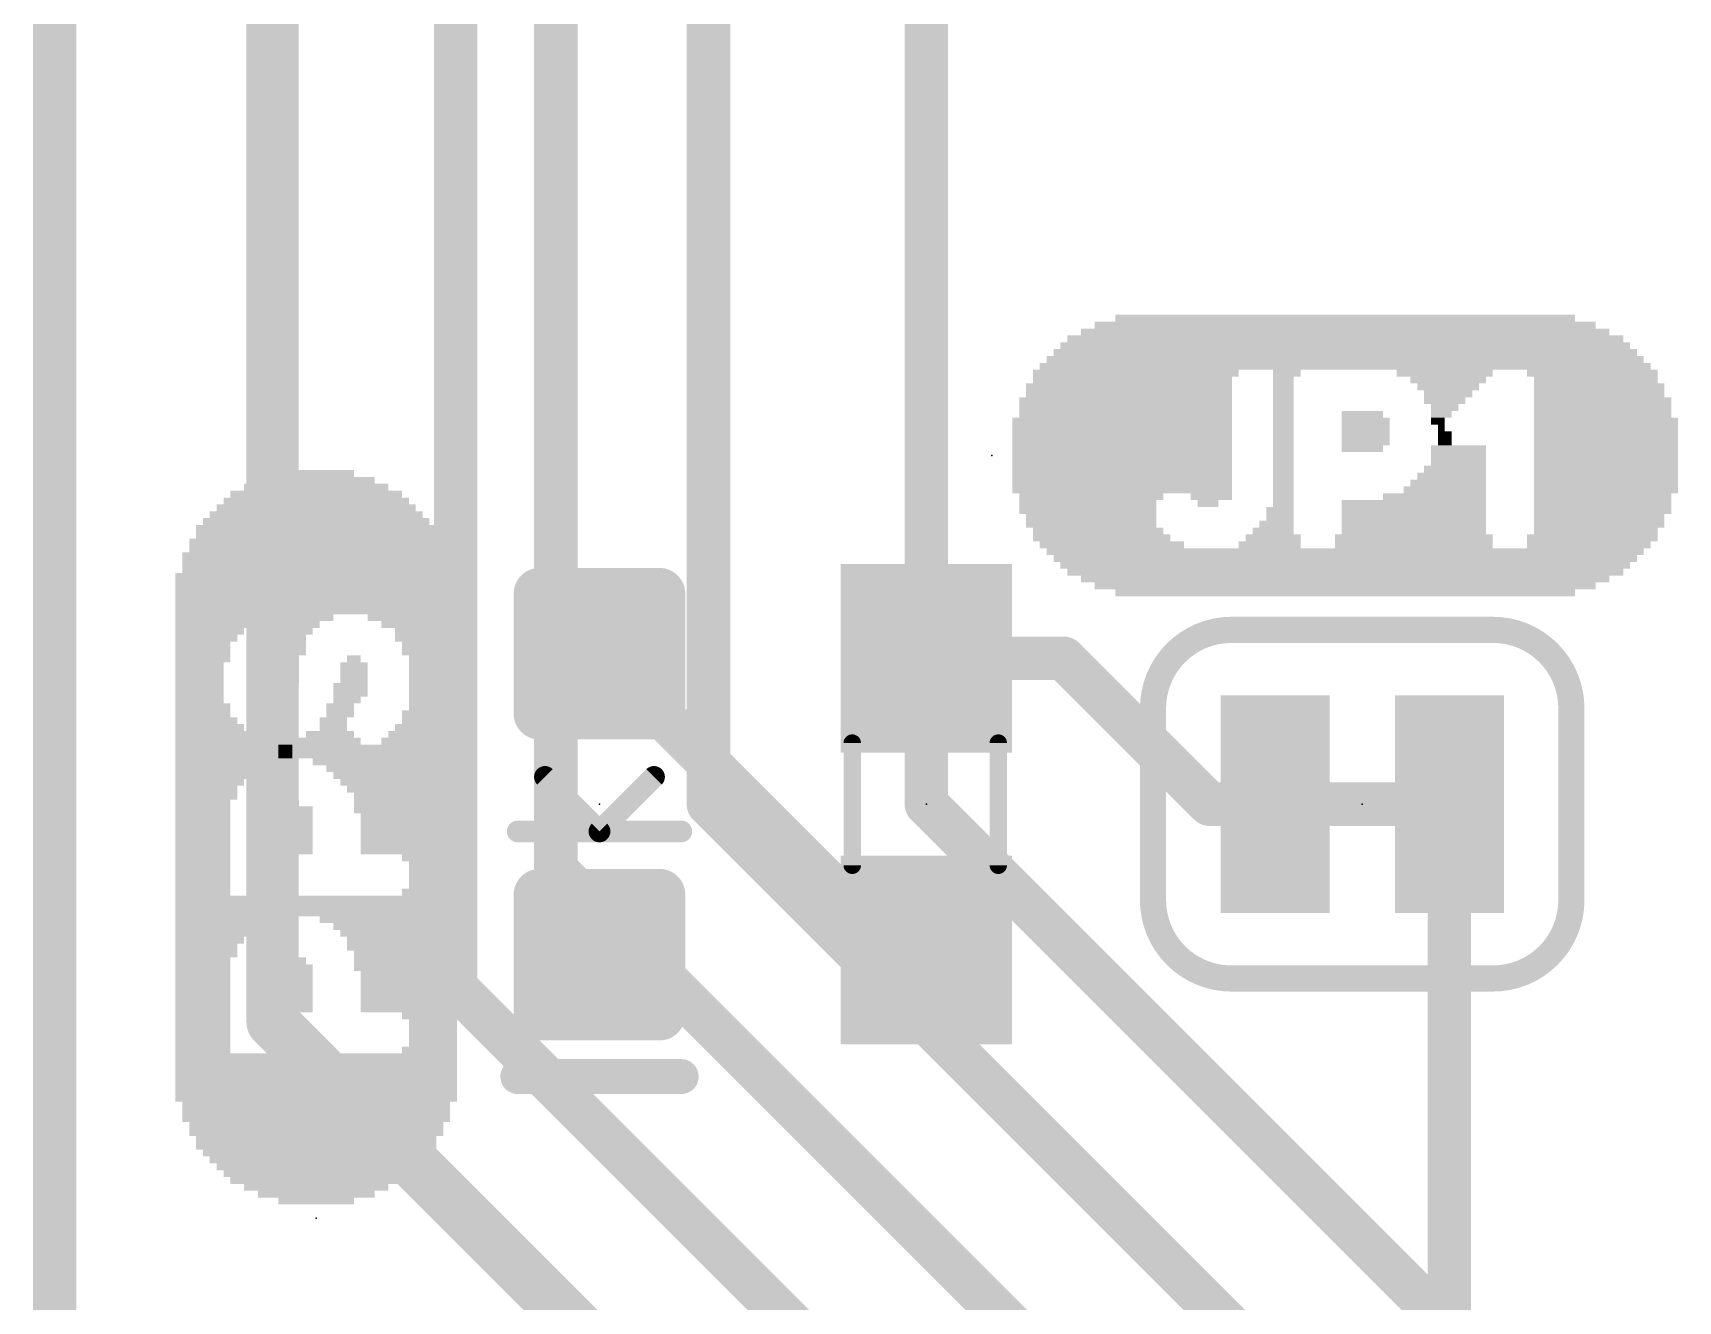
# Model space of a CAD drawing. Extents: x -38 to 69, y -21 to 41.
# Drawn here: x -0.13 to 9.46, y 7.26 to 14.66 of the extents above; entities that cross this region are included whole.
import ezdxf

# ---------------------------------------------------------------- set-up
doc = ezdxf.new("R2010")
doc.units = 0
for name, color, linetype in [('1', 12, 'CONTINUOUS'), ('16', 53, 'CONTINUOUS'), ('20', 53, 'CONTINUOUS'), ('21', 41, 'CONTINUOUS'), ('23', 53, 'CONTINUOUS'), ('51', 53, 'CONTINUOUS')]:
    doc.layers.add(name, color=color, linetype=linetype)

# ---------------------------------------------------------------- blocks, each defined once
blk = doc.blocks.new('RECT160000X160000R30')
at = {"const_width": 0.15}
blk.add_lwpolyline([(0.425, -0.35), (0.425, 0.35, 0.4142), (0.35, 0.425), (-0.35, 0.425, 0.4142), (-0.425, 0.35), (-0.425, -0.35, 0.4142), (-0.35, -0.425), (0.35, -0.425, 0.4142)], format="xyb", close=True, dxfattribs=at)
blk.add_solid([(-0.3754, -0.3754), (0.3754, -0.3754), (-0.3754, 0.3754), (0.3754, 0.3754)])
blk = doc.blocks.new('RECT')
blk.add_solid([(-0.5, -0.5), (0.5, -0.5), (-0.5, 0.5), (0.5, 0.5)])

msp = doc.modelspace()

# ---------------------------------------------------------------- linework, layer by layer
at = {"layer": '1', "const_width": 0.254}
for points in [[(0, 0), (0, 40.64)], [(4.902, 9.31), (3.175, 11.037)], [(5.08, 11.01), (5.881, 11.01)], [(5.881, 11.01), (6.731, 10.16)], [(6.731, 10.16), (7.112, 10.16)], [(8.128, 10.16), (8.128, 4.572)], [(5.08, 9.31), (4.902, 9.31)]]:
    msp.add_lwpolyline(points, dxfattribs=at)
at = {"layer": '1', "const_width": 0.127}
for points in [[(3.2199, 11.0819, 1), (3.1301, 10.9921)], [(5.08, 11.0735, 1), (5.08, 10.9465)], [(5.9259, 11.0549, 1), (5.8361, 10.9651)], [(5.881, 10.9465, 1), (5.881, 11.0735)], [(6.731, 10.2235, 1), (6.731, 10.0965)], [(6.6861, 10.1151, 1), (6.7759, 10.2049)], [(7.112, 10.0965, 1), (7.112, 10.2235)], [(8.1915, 10.16, 1), (8.0645, 10.16)], [(4.902, 9.3735, 1), (4.902, 9.2465)], [(4.8571, 9.2651, 1), (4.9469, 9.3549)], [(5.08, 9.2465, 1), (5.08, 9.3735)]]:
    msp.add_lwpolyline(points, format="xyb", dxfattribs=at)
at = {"layer": '16'}
for points, const_width in [([(0, 0), (0, 40.64)], 0.254), ([(2.3368, 34.0868), (2.3368, 9.0932)], 0.254), ([(2.921, 9.779), (2.921, 33.401)], 0.254), ([(1.27, 8.89), (1.27, 20.32)], 0.3048), ([(5.08, 10.16), (5.08, 18.0594)], 0.254), ([(3.81, 17.145), (3.81, 10.16)], 0.254), ([(3.81, 10.16), (8.89, 5.08)], 0.254), ([(5.08, 10.16), (8.89, 6.35)], 0.254), ([(8.1534, 4.5466), (2.921, 9.779)], 0.254), ([(2.3368, 9.0932), (7.8486, 3.5814)], 0.254), ([(7.493, 2.667), (1.27, 8.89)], 0.3048)]:
    msp.add_lwpolyline(points, dxfattribs=dict(at, const_width=const_width))
for points, const_width in [([(3.8549, 10.2049, 1), (3.7651, 10.1151)], 0.127), ([(5.1249, 10.2049, 1), (5.0351, 10.1151)], 0.127), ([(3.7465, 10.16, 1), (3.8735, 10.16)], 0.127), ([(5.0165, 10.16, 1), (5.1435, 10.16)], 0.127), ([(2.9659, 9.8239, 1), (2.8761, 9.7341)], 0.127), ([(2.8575, 9.779, 1), (2.9845, 9.779)], 0.127), ([(2.3817, 9.1381, 1), (2.2919, 9.0483)], 0.127), ([(2.2733, 9.0932, 1), (2.4003, 9.0932)], 0.127), ([(1.3239, 8.9439, 1), (1.2161, 8.8361)], 0.1524), ([(1.1938, 8.89, 1), (1.3462, 8.89)], 0.1524)]:
    msp.add_lwpolyline(points, format="xyb", dxfattribs=dict(at, const_width=const_width))
at = {"layer": '20', "const_width": 0.2032}
msp.add_lwpolyline([(0, 0), (0, 40.64)], dxfattribs=at)
at = {"layer": '21'}
for points, const_width in [([(6.858, 11.176, 0.4142), (6.4008, 10.7188)], 0.1524), ([(6.858, 11.2141, 1), (6.858, 11.1379)], 0.0762), ([(6.858, 11.1379, 1), (6.858, 11.2141)], 0.0762), ([(8.8392, 10.7188, 0.4142), (8.382, 11.176)], 0.1524), ([(8.382, 11.2141, 1), (8.382, 11.1379)], 0.0762), ([(8.382, 11.1379, 1), (8.382, 11.2141)], 0.0762), ([(6.4389, 10.7188, 1), (6.3627, 10.7188)], 0.0762), ([(6.3627, 10.7188, 1), (6.4389, 10.7188)], 0.0762), ([(8.8773, 10.7188, 1), (8.8011, 10.7188)], 0.0762), ([(8.8011, 10.7188, 1), (8.8773, 10.7188)], 0.0762), ([(6.4008, 9.6012, 0.4142), (6.858, 9.144)], 0.1524), ([(6.4389, 9.6012, 1), (6.3627, 9.6012)], 0.0762), ([(6.3627, 9.6012, 1), (6.4389, 9.6012)], 0.0762), ([(8.382, 9.144, 0.4142), (8.8392, 9.6012)], 0.1524), ([(8.8773, 9.6012, 1), (8.8011, 9.6012)], 0.0762), ([(8.8011, 9.6012, 1), (8.8773, 9.6012)], 0.0762), ([(6.858, 9.1821, 1), (6.858, 9.1059)], 0.0762), ([(6.858, 9.1059, 1), (6.858, 9.1821)], 0.0762), ([(8.382, 9.1821, 1), (8.382, 9.1059)], 0.0762), ([(8.382, 9.1059, 1), (8.382, 9.1821)], 0.0762), ([(2.6987, 8.6233, 1), (2.6987, 8.5217)], 0.1016), ([(3.6513, 8.5217, 1), (3.6513, 8.6233)], 0.1016)]:
    msp.add_lwpolyline(points, format="xyb", dxfattribs=dict(at, const_width=const_width))
for points, const_width in [([(6.858, 11.176), (8.382, 11.176)], 0.1524), ([(6.4008, 9.6012), (6.4008, 10.7188)], 0.1524), ([(8.8392, 9.6012), (8.8392, 10.7188)], 0.1524), ([(8.382, 9.144), (6.858, 9.144)], 0.1524), ([(3.6513, 8.5725), (2.6987, 8.5725)], 0.2032)]:
    msp.add_lwpolyline(points, dxfattribs=dict(at, const_width=const_width))
at = {"layer": '23'}
for p in [(5.461, 12.192), (3.175, 10.16), (5.08, 10.16), (7.62, 10.16), (1.524, 7.747)]:
    msp.add_point(p, dxfattribs=at)
at = {"layer": '51'}
for points, const_width in [([(4.648, 9.804), (4.648, 10.516)], 0.1016), ([(5.499, 9.804), (5.499, 10.516)], 0.1016), ([(3.175, 10.0013), (2.8575, 10.3187)], 0.127), ([(3.175, 10.0013), (3.4925, 10.3187)], 0.127), ([(3.175, 10.0013), (2.6987, 10.0013)], 0.127), ([(3.6513, 10.0013), (3.175, 10.0013)], 0.127)]:
    msp.add_lwpolyline(points, dxfattribs=dict(at, const_width=const_width))
for points, const_width in [([(4.6734, 10.516, 1), (4.6226, 10.516)], 0.0508), ([(5.5244, 10.516, 1), (5.4736, 10.516)], 0.0508), ([(2.88, 10.3412, 1), (2.835, 10.2963)], 0.0635), ([(3.515, 10.2963, 1), (3.47, 10.3412)], 0.0635), ([(2.6987, 10.033, 1), (2.6987, 9.9695)], 0.0635), ([(3.175, 10.033, 1), (3.175, 9.9695)], 0.0635), ([(3.1525, 10.0237, 1), (3.1975, 9.9788)], 0.0635), ([(3.1525, 9.9788, 1), (3.1975, 10.0237)], 0.0635), ([(3.175, 9.9695, 1), (3.175, 10.033)], 0.0635), ([(3.6513, 9.9695, 1), (3.6513, 10.033)], 0.0635), ([(4.6226, 9.804, 1), (4.6734, 9.804)], 0.0508), ([(5.4736, 9.804, 1), (5.5244, 9.804)], 0.0508)]:
    msp.add_lwpolyline(points, format="xyb", dxfattribs=dict(at, const_width=const_width))

# ---------------------------------------------------------------- block references
at = {"layer": '1', "rotation": 180}
for p in [(3.175, 11.037), (3.175, 9.283)]:
    msp.add_blockref('RECT160000X160000R30', p, dxfattribs=at)
at = {"layer": '1', "xscale": 1.1, "rotation": 90}
for p in [(5.08, 11.01), (5.08, 9.31)]:
    msp.add_blockref('RECT', p, dxfattribs=at)
at = {"layer": '1'}
for p, xscale, yscale in [((7.112, 10.16), 0.635, 1.27), ((8.128, 10.16), 0.635, 1.27), ((7.62, 10.16), 0.4064, 0.254)]:
    msp.add_blockref('RECT', p, dxfattribs=dict(at, xscale=xscale, yscale=yscale))
at = {"layer": '21', "yscale": 0.04}
for p, xscale in [((7.521, 12.952), 2.92), ((7.521, 12.992), 2.68), ((7.521, 12.832), 3.32), ((7.521, 12.872), 3.24), ((7.521, 12.912), 3.08), ((7.521, 12.752), 3.48), ((7.521, 12.792), 3.4), ((6.301, 12.672), 1.2), ((7.521, 12.712), 3.56), ((7.181, 12.672), 0.16), ((8.101, 12.672), 0.56), ((8.961, 12.672), 0.76), ((6.261, 12.592), 1.2), ((6.261, 12.552), 1.2), ((6.281, 12.632), 1.16), ((7.161, 12.632), 0.12), ((7.161, 12.592), 0.12), ((7.161, 12.552), 0.12), ((8.121, 12.632), 0.44), ((8.121, 12.592), 0.36), ((8.121, 12.552), 0.28), ((8.981, 12.632), 0.72), ((9.001, 12.592), 0.76), ((9.001, 12.552), 0.76), ((6.241, 12.512), 1.24), ((6.241, 12.472), 1.24), ((7.161, 12.512), 0.12), ((7.161, 12.472), 0.12), ((8.101, 12.512), 0.24), ((8.101, 12.472), 0.16), ((9.021, 12.512), 0.8), ((9.021, 12.472), 0.8), ((6.221, 12.392), 1.28), ((6.221, 12.352), 1.28), ((6.241, 12.432), 1.24), ((7.161, 12.432), 0.12), ((7.161, 12.392), 0.12), ((7.161, 12.352), 0.12), ((7.621, 12.432), 0.24), ((7.641, 12.392), 0.28), ((7.641, 12.352), 0.28), ((8.081, 12.432), 0.12), ((8.061, 12.392), 0.08), ((8.081, 12.352), 0.04), ((9.021, 12.432), 0.8), ((9.041, 12.392), 0.84), ((9.041, 12.352), 0.84), ((6.221, 12.312), 1.28), ((6.221, 12.272), 1.28), ((7.161, 12.312), 0.12), ((7.161, 12.272), 0.12), ((7.641, 12.312), 0.28), ((7.641, 12.272), 0.28), ((8.101, 12.312), 0.08), ((8.101, 12.272), 0.08), ((9.041, 12.312), 0.84), ((9.041, 12.272), 0.84), ((6.221, 12.232), 1.28), ((6.221, 12.192), 1.28), ((7.161, 12.232), 0.12), ((7.161, 12.192), 0.12), ((7.621, 12.232), 0.24), ((8.181, 12.232), 0.32), ((8.181, 12.192), 0.32), ((9.041, 12.232), 0.84), ((9.041, 12.192), 0.84), ((6.221, 12.152), 1.28), ((6.221, 12.112), 1.28), ((6.221, 12.072), 1.28), ((7.161, 12.152), 0.12), ((7.161, 12.112), 0.12), ((7.161, 12.072), 0.12), ((8.141, 12.072), 0.4), ((8.161, 12.112), 0.36), ((8.181, 12.152), 0.32), ((9.041, 12.152), 0.84), ((9.041, 12.112), 0.84), ((9.041, 12.072), 0.84), ((6.221, 12.032), 1.28), ((6.221, 11.992), 1.28), ((7.161, 12.032), 0.12), ((7.161, 11.992), 0.12), ((8.101, 11.992), 0.48), ((8.121, 12.032), 0.44), ((9.041, 12.032), 0.84), ((9.041, 11.992), 0.84), ((6.041, 11.952), 0.84), ((6.021, 11.912), 0.8), ((6.021, 11.872), 0.8), ((6.741, 11.952), 0.24), ((6.721, 11.912), 0.12), ((7.141, 11.872), 0.16), ((7.161, 11.952), 0.12), ((7.161, 11.912), 0.12), ((7.921, 11.912), 0.84), ((7.921, 11.872), 0.84), ((8.041, 11.952), 0.6), ((9.021, 11.952), 0.8), ((9.021, 11.912), 0.8), ((9.021, 11.872), 0.8), ((6.041, 11.832), 0.76), ((6.041, 11.792), 0.76), ((7.121, 11.792), 0.2), ((7.141, 11.832), 0.16), ((7.921, 11.832), 0.84), ((7.921, 11.792), 0.84), ((9.001, 11.832), 0.76), ((9.001, 11.792), 0.76), ((6.081, 11.752), 0.76), ((6.101, 11.712), 0.8), ((7.101, 11.712), 0.32), ((7.101, 11.752), 0.24), ((7.921, 11.712), 0.92), ((7.921, 11.752), 0.84), ((8.961, 11.712), 0.76), ((8.981, 11.752), 0.72), ((6.161, 11.672), 0.84), ((7.521, 11.632), 3.48), ((7.521, 11.592), 3.4), ((7.081, 11.672), 0.36), ((7.921, 11.672), 0.92), ((8.941, 11.672), 0.72), ((7.521, 11.552), 3.32), ((7.521, 11.512), 3.24), ((7.521, 11.472), 3.08), ((7.521, 11.432), 2.92), ((7.521, 11.392), 2.68)]:
    msp.add_blockref('RECT', p, dxfattribs=dict(at, xscale=xscale))
at = {"layer": '21', "yscale": 0.04, "rotation": 90}
for p, xscale in [((1.324, 11.427), 1.36), ((1.364, 11.447), 1.32), ((1.404, 11.487), 1.24), ((1.444, 11.567), 1.08), ((1.484, 11.627), 0.96), ((1.524, 11.647), 0.92), ((1.564, 11.667), 0.88), ((1.604, 11.667), 0.88), ((1.644, 11.687), 0.84), ((1.684, 11.687), 0.84), ((1.724, 11.687), 0.84), ((1.044, 11.547), 0.88), ((1.084, 11.567), 0.84), ((1.124, 11.607), 0.84), ((1.164, 11.607), 0.84), ((1.204, 11.627), 0.88), ((1.244, 11.607), 0.92), ((1.284, 11.587), 0.96), ((1.764, 11.667), 0.8), ((1.804, 11.667), 0.8), ((1.844, 11.647), 0.84), ((1.884, 11.627), 0.8), ((1.924, 11.607), 0.84), ((1.964, 11.587), 0.8), ((2.004, 11.547), 0.88), ((0.964, 9.967), 3.88), ((1.004, 11.467), 0.96), ((2.044, 11.487), 0.92), ((2.084, 9.967), 3.88), ((0.884, 9.967), 3.72), ((0.924, 9.967), 3.8), ((2.124, 9.967), 3.8), ((2.164, 9.967), 3.72), ((0.804, 9.967), 3.48), ((0.844, 9.967), 3.64), ((2.204, 9.967), 3.64), ((2.244, 9.967), 3.48), ((0.764, 9.967), 3.32), ((2.284, 9.967), 3.32), ((0.724, 9.967), 3.08), ((2.324, 9.967), 3.08), ((1.724, 10.847), 0.36), ((1.764, 10.887), 0.28), ((1.244, 10.867), 0.16), ((1.284, 10.887), 0.2), ((1.684, 10.627), 0.72), ((1.804, 10.887), 0.2), ((1.644, 10.587), 0.56), ((1.004, 9.367), 2.76), ((1.604, 10.547), 0.4), ((1.044, 10.427), 0.48), ((1.564, 10.527), 0.28), ((2.044, 10.267), 0.88), ((1.084, 10.447), 0.36), ((1.124, 10.447), 0.28), ((1.164, 10.447), 0.2), ((1.204, 10.467), 0.16), ((1.404, 10.487), 0.12), ((1.444, 10.487), 0.12), ((1.484, 10.507), 0.16), ((1.524, 10.487), 0.2), ((1.724, 10.407), 0.36), ((1.764, 10.327), 0.44), ((1.924, 10.207), 0.68), ((1.964, 10.227), 0.72), ((2.004, 10.247), 0.76), ((1.244, 10.447), 0.12), ((1.284, 10.447), 0.12), ((1.324, 10.467), 0.08), ((1.364, 10.467), 0.08), ((1.804, 10.187), 0.64), ((1.844, 10.187), 0.64), ((1.884, 10.187), 0.64), ((1.364, 10.027), 0.32), ((1.404, 10.027), 0.32), ((1.284, 9.987), 0.24), ((1.324, 10.007), 0.28), ((1.444, 10.007), 0.28), ((1.484, 10.007), 0.28), ((1.044, 9.447), 0.36), ((1.084, 9.487), 0.28), ((1.124, 9.507), 0.24), ((1.164, 9.527), 0.2), ((1.204, 9.547), 0.16), ((1.244, 9.547), 0.16), ((1.284, 9.567), 0.12), ((1.324, 9.567), 0.12), ((1.364, 9.567), 0.12), ((1.404, 9.567), 0.12), ((1.444, 9.567), 0.12), ((1.484, 9.567), 0.12), ((1.524, 9.567), 0.12), ((1.564, 9.547), 0.16), ((1.604, 9.547), 0.16), ((1.644, 9.527), 0.2), ((1.684, 9.507), 0.24), ((1.724, 9.467), 0.32), ((1.764, 9.407), 0.44), ((1.804, 9.287), 0.68), ((1.844, 9.287), 0.68), ((1.884, 9.287), 0.68), ((1.924, 9.287), 0.68), ((1.964, 9.287), 0.68), ((2.004, 9.287), 0.68), ((2.044, 9.287), 0.76), ((1.324, 9.107), 0.32), ((1.364, 9.107), 0.32), ((1.404, 9.107), 0.32), ((1.444, 9.107), 0.32), ((1.484, 9.087), 0.28), ((1.284, 9.067), 0.24), ((2.044, 8.367), 0.76), ((1.044, 8.327), 0.76), ((1.084, 8.327), 0.76), ((1.124, 8.307), 0.8), ((1.164, 8.307), 0.8), ((1.204, 8.287), 0.84), ((1.244, 8.287), 0.84), ((1.284, 8.287), 0.84), ((1.324, 8.267), 0.88), ((1.364, 8.267), 0.88), ((1.404, 8.267), 0.88), ((1.444, 8.267), 0.88), ((1.484, 8.267), 0.88), ((1.524, 8.267), 0.88), ((1.564, 8.267), 0.88), ((1.604, 8.267), 0.88), ((1.644, 8.267), 0.88), ((1.684, 8.267), 0.88), ((1.724, 8.267), 0.88), ((1.764, 8.287), 0.84), ((1.804, 8.287), 0.84), ((1.844, 8.287), 0.84), ((1.884, 8.307), 0.8), ((1.924, 8.307), 0.8), ((1.964, 8.327), 0.76), ((2.004, 8.327), 0.76)]:
    msp.add_blockref('RECT', p, dxfattribs=dict(at, xscale=xscale))
at = {"layer": '51', "xscale": 0.5001, "yscale": 0.95, "rotation": 90}
for p in [(5.0749, 10.7402), (5.0749, 9.5719)]:
    msp.add_blockref('RECT', p, dxfattribs=at)

doc.saveas('drawing.dxf')
